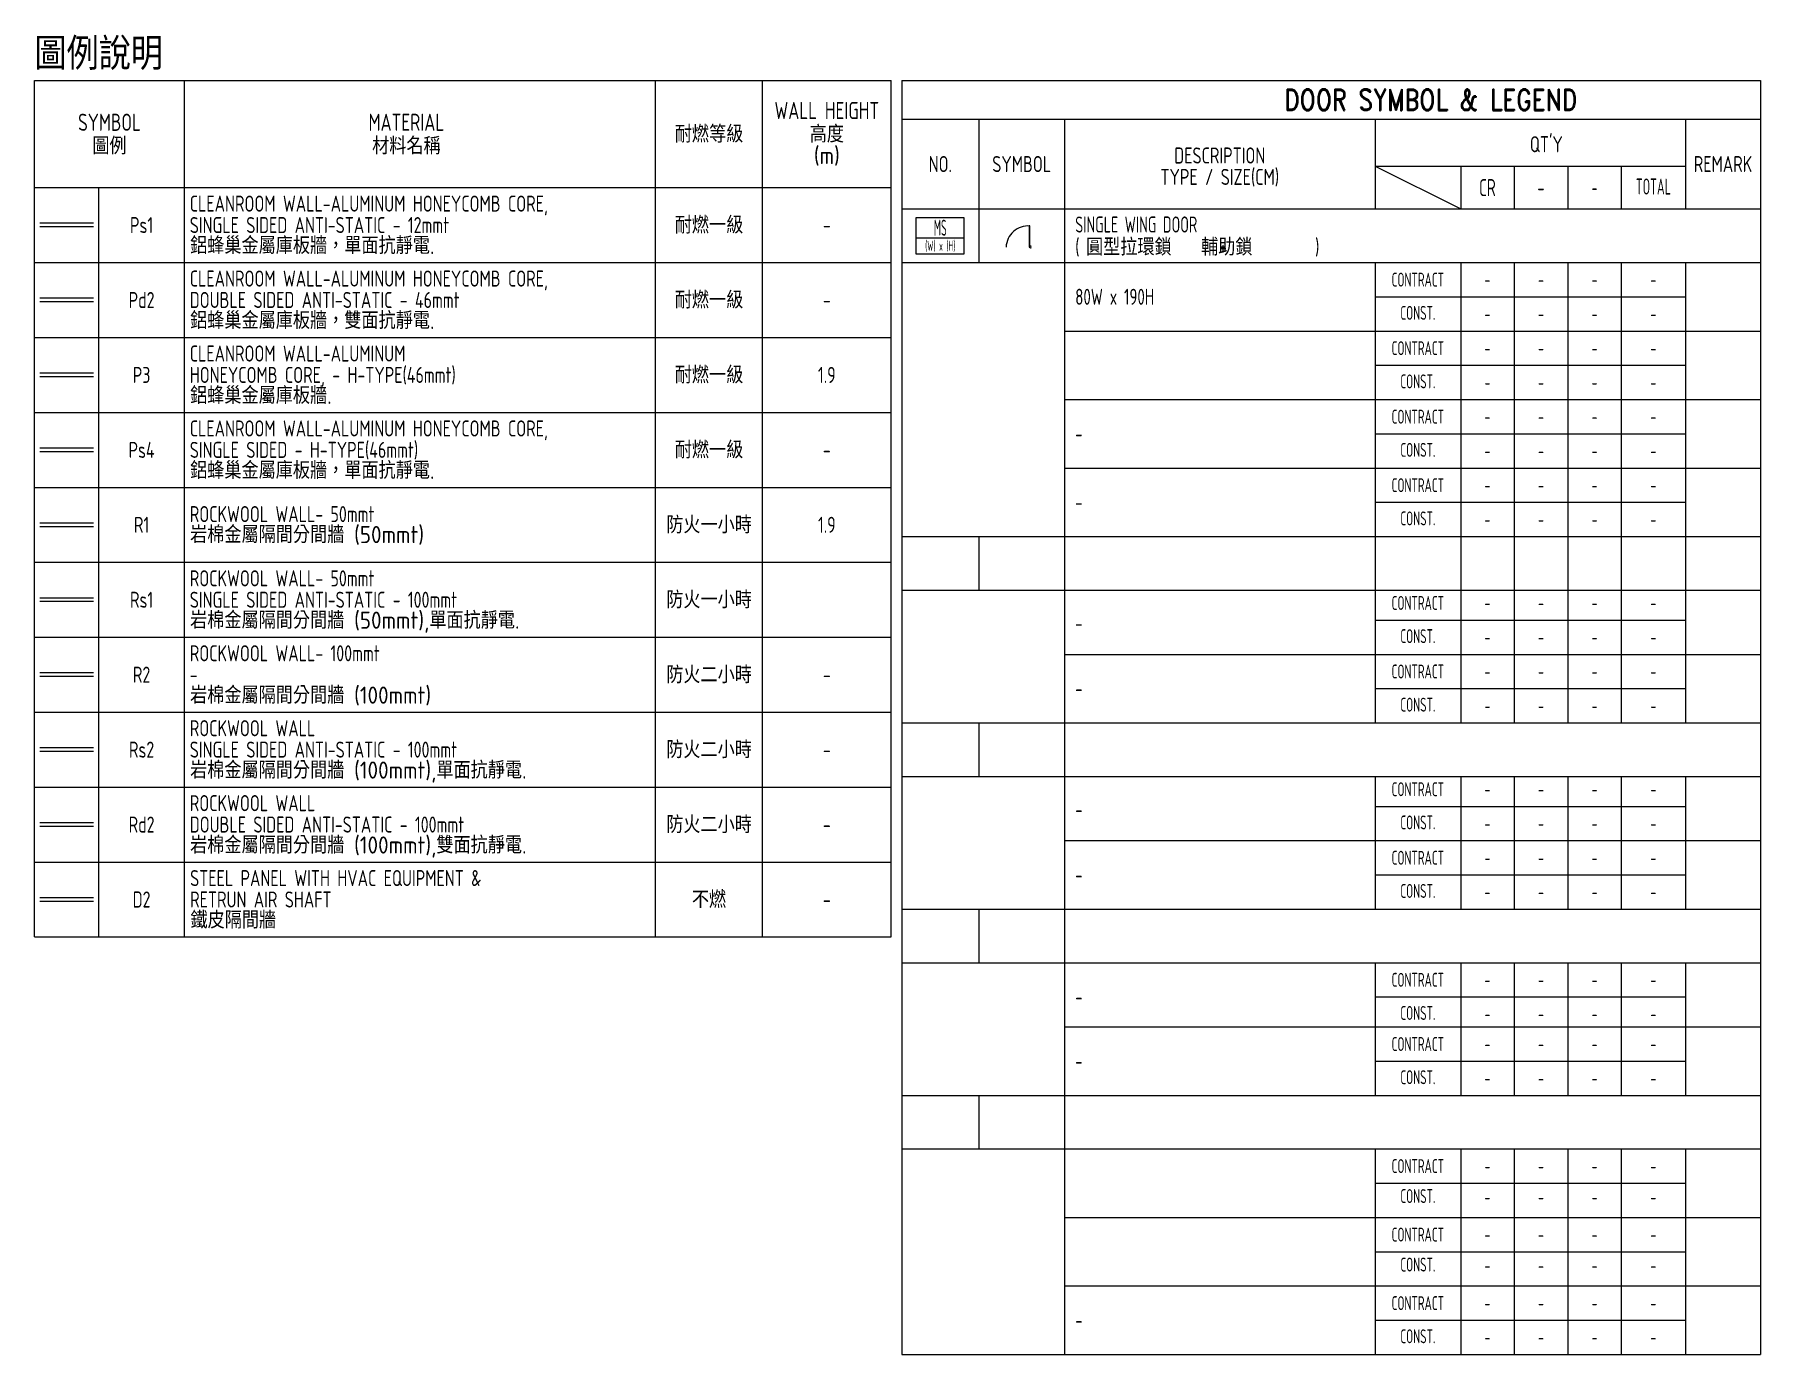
# Model space of a CAD drawing. Extents: x -32000 to 290600, y -111057 to 131250.
# Drawn here: x -12661 to 67939, y -111057 to -49408 of the extents above; entities that cross this region are included whole.
import ezdxf
from ezdxf.enums import TextEntityAlignment as Align

# ---------------------------------------------------------------- set-up
doc = ezdxf.new("R2010")
doc.units = 0
doc.header["$LTSCALE"] = 5
for name, color, linetype in [('A-DOOR', 160, 'Continuous'), ('A-W-2F', 244, 'Continuous'), ('A-W-D-2F', 30, 'Continuous'), ('a-w-d-P2', 140, 'Continuous'), ('A-W-DCC-D2', 200, 'Continuous'), ('A-W-P3', 24, 'Continuous'), ('A-W-R1', 190, 'Continuous'), ('A-W-S-2F', 184, 'Continuous'), ('a-W-s-P1', 106, 'Continuous'), ('a-W-s-P4', 154, 'Continuous'), ('A-W-Ss1', 191, 'Continuous'), ('DOOR-TXT_B', 3, 'Continuous'), ('NOTEFORM', 5, 'Continuous'), ('NOTEFORM-1', 2, 'Continuous'), ('NOTETEXT', 4, 'Continuous'), ('NOTETEXT-Const.', 4, 'Continuous'), ('NOTETEXT-RFP', 1, 'Continuous')]:
    doc.layers.add(name, color=color, linetype=linetype)
doc.styles.add('AA-TXT', font='isocp.shx', dxfattribs={"width": 0.8, "bigfont": 'chineset.shx'})
doc.styles.add('ROMAND', font='romand.shx', dxfattribs={"height": 5, "bigfont": 'chineset.shx'})

# ---------------------------------------------------------------- blocks, each defined once
blk = doc.blocks.new('DOOR-MARK')
for p, q in [((2.95, 2.5), (-3.05, 2.5)), ((-3.05, 2.5), (-3.05, 0)), ((2.95, 0), (2.95, 2.5)), ((-3.05, 0), (-3.05, -2)), ((2.95, -2), (2.95, 0)), ((-3.05, -2), (2.95, -2))]:
    blk.add_line(p, q)
at = {"color": 2}
blk.add_line((-3.05, 0), (2.95, 0), dxfattribs=at)
at = {"style": 'AA-TXT', "width": 0.5}
blk.add_attdef('NO.', text='', height=2, dxfattribs=at).set_placement((0, 1.25), align=Align.MIDDLE)
at = {"color": 1, "style": 'AA-TXT', "width": 0.45}
blk.add_attdef('120+180x300', text='', height=1.25, dxfattribs=at).set_placement((0, -1), align=Align.MIDDLE)

msp = doc.modelspace()

# ---------------------------------------------------------------- linework, layer by layer
at = {"layer": 'A-DOOR'}
msp.add_lwpolyline([(33826, -58351), (33782, -58351), (33782, -59336), (33826, -59336)], close=True, dxfattribs=at)
msp.add_lwpolyline([(33883, -59314), (33883, -59297), (33848, -59297), (33848, -59314), (33826, -59314), (33826, -59358), (33848, -59358), (33848, -59376), (33883, -59376), (33883, -59358)], dxfattribs=at)
msp.add_arc((33742, -59382), 1034, 85.37113, 177.4803, dxfattribs=at)
at = {"layer": 'A-W-2F', "ltscale": 0.2}
for p, q in [((-12411, -79211), (-9911, -79211)), ((-12411, -79380), (-9911, -79380))]:
    msp.add_line(p, q, dxfattribs=at)
at = {"layer": 'A-W-D-2F', "ltscale": 0.2}
for p, q in [((-12411, -86211), (-9911, -86211)), ((-12411, -86380), (-9911, -86380))]:
    msp.add_line(p, q, dxfattribs=at)
at = {"layer": 'a-w-d-P2'}
for p, q in [((-12411, -61711), (-9911, -61711)), ((-12411, -61880), (-9911, -61880))]:
    msp.add_line(p, q, dxfattribs=at)
at = {"layer": 'A-W-DCC-D2', "ltscale": 0.2}
for p, q in [((-12411, -89711), (-9911, -89711)), ((-12411, -89880), (-9911, -89880))]:
    msp.add_line(p, q, dxfattribs=at)
at = {"layer": 'A-W-P3'}
for p, q in [((-12411, -65211), (-9911, -65211)), ((-12411, -65380), (-9911, -65380))]:
    msp.add_line(p, q, dxfattribs=at)
at = {"layer": 'A-W-R1', "ltscale": 0.2}
for p, q in [((-12411, -72211), (-9911, -72211)), ((-12411, -72380), (-9911, -72380))]:
    msp.add_line(p, q, dxfattribs=at)
at = {"layer": 'A-W-S-2F', "ltscale": 0.2}
for p, q in [((-12411, -82711), (-9911, -82711)), ((-12411, -82880), (-9911, -82880))]:
    msp.add_line(p, q, dxfattribs=at)
at = {"layer": 'a-W-s-P1'}
for p, q in [((-12411, -58211), (-9911, -58211)), ((-12411, -58380), (-9911, -58380))]:
    msp.add_line(p, q, dxfattribs=at)
at = {"layer": 'a-W-s-P4'}
for p, q in [((-12411, -68711), (-9911, -68711)), ((-12411, -68880), (-9911, -68880))]:
    msp.add_line(p, q, dxfattribs=at)
at = {"layer": 'A-W-Ss1', "ltscale": 0.2}
for p, q in [((-12411, -75711), (-9911, -75711)), ((-12411, -75880), (-9911, -75880))]:
    msp.add_line(p, q, dxfattribs=at)
at = {"layer": 'NOTEFORM'}
for p, q in [((-12661, -91557), (-12661, -51557)), ((-12661, -51557), (27339, -51557)), ((-5661, -91557), (-5661, -51557)), ((16339, -91557), (16339, -51557)), ((21339, -91557), (21339, -51557)), ((27339, -91557), (27339, -51557)), ((27839, -51557), (27839, -111057)), ((27839, -51557), (67939, -51557)), ((67939, -51557), (67939, -111057)), ((27839, -53357), (67939, -53357)), ((31439, -53357), (31439, -60057)), ((35439, -53357), (35439, -111057)), ((49939, -53357), (49939, -57557)), ((64439, -53357), (64439, -57557)), ((49939, -55557), (64439, -55557)), ((53939, -55557), (53939, -57557)), ((56439, -55557), (56439, -57557)), ((58939, -55557), (58939, -57557)), ((61439, -55557), (61439, -57557)), ((-12661, -56557), (27339, -56557)), ((-9661, -91557), (-9661, -56557)), ((27839, -57557), (67939, -57557)), ((-12661, -60057), (27339, -60057)), ((27839, -60057), (67939, -60057)), ((49939, -60057), (49939, -81557)), ((53939, -60057), (53939, -81557)), ((56439, -60057), (56439, -81557)), ((58939, -60057), (58939, -81557)), ((61439, -60057), (61439, -81557)), ((64439, -60057), (64439, -81557)), ((-12661, -63557), (27339, -63557)), ((-12661, -67057), (27339, -67057)), ((-12661, -70557), (27339, -70557)), ((27839, -72857), (67939, -72857)), ((31439, -72857), (31439, -75357)), ((-12661, -74057), (27339, -74057)), ((27839, -75357), (67939, -75357)), ((-12661, -77557), (27339, -77557)), ((-12661, -81057), (27339, -81057)), ((27839, -81557), (67939, -81557)), ((31439, -81557), (31439, -84057)), ((-12661, -84557), (27339, -84557)), ((27839, -84057), (67939, -84057)), ((49939, -84057), (49939, -90257)), ((53939, -84057), (53939, -90257)), ((56439, -84057), (56439, -90257)), ((58939, -84057), (58939, -90257)), ((61439, -84057), (61439, -90257)), ((64439, -84057), (64439, -90257)), ((-12661, -88057), (27339, -88057)), ((27839, -90257), (67939, -90257)), ((31439, -90257), (31439, -92757)), ((-12661, -91557), (27339, -91557)), ((27839, -92757), (67939, -92757)), ((49939, -92757), (49939, -98957)), ((53939, -92757), (53939, -98957)), ((56439, -92757), (56439, -98957)), ((58939, -92757), (58939, -98957)), ((61439, -92757), (61439, -98957)), ((64439, -92757), (64439, -98957)), ((27839, -98957), (67939, -98957)), ((31439, -98957), (31439, -101457)), ((27839, -101457), (67939, -101457)), ((49939, -101457), (49939, -111057)), ((53939, -101457), (53939, -111057)), ((56439, -101457), (56439, -111057)), ((58939, -101457), (58939, -111057)), ((61439, -101457), (61439, -111057)), ((64439, -101457), (64439, -111057)), ((27839, -111057), (67939, -111057))]:
    msp.add_line(p, q, dxfattribs=at)
at = {"layer": 'NOTEFORM-1'}
for p, q in [((49939, -55557), (53939, -57557)), ((49939, -61657), (64439, -61657)), ((49939, -64857), (64439, -64857)), ((49939, -68057), (64439, -68057)), ((49939, -71257), (64439, -71257)), ((49939, -76757), (64439, -76757)), ((49939, -79957), (64439, -79957)), ((49939, -85457), (64439, -85457)), ((49939, -88657), (64439, -88657)), ((49939, -94357), (64439, -94357)), ((49939, -97357), (64439, -97357)), ((49939, -103057), (64439, -103057)), ((49939, -106257), (64439, -106257)), ((49939, -109457), (64439, -109457))]:
    msp.add_line(p, q, dxfattribs=at)
at = {"layer": 'NOTEFORM-1', "color": 4}
for p, q in [((35439, -63257), (67939, -63257)), ((35439, -66457), (67939, -66457)), ((35439, -69657), (67939, -69657)), ((35439, -78357), (67939, -78357)), ((35439, -87057), (67939, -87057)), ((35439, -95757), (67939, -95757)), ((35439, -104657), (67939, -104657)), ((35439, -107857), (67939, -107857))]:
    msp.add_line(p, q, dxfattribs=at)

# ---------------------------------------------------------------- block references
at = {"layer": 'NOTETEXT'}
ref = msp.add_blockref('DOOR-MARK', (29639, -58900), dxfattribs=dict(at, xscale=375, yscale=375, zscale=375))
ref.add_attrib('SIZE', '(W) x (H)', dxfattribs={"layer": 'DOOR-TXT_B', "color": 1, "height": 468.8, "style": 'AA-TXT', "width": 0.5}).set_placement((29639, -59275), align=Align.MIDDLE)
ref.add_attrib('NO.', 'MS', dxfattribs={"layer": 'DOOR-TXT_B', "height": 750, "style": 'AA-TXT', "width": 0.5}).set_placement((29639, -58432), align=Align.MIDDLE)

# ---------------------------------------------------------------- texts
at = {"layer": 'NOTETEXT', "style": 'AA-TXT'}
for s, height, p in [('圖例說明', 1500, (-12661, -50307)), ('鋁蜂巢金屬庫板牆，單面抗靜電.', 800, (-5395, -59262)), ('圓型拉環鎖   輔助鎖', 800, (36444, -59332)), ('鋁蜂巢金屬庫板牆，雙面抗靜電.', 800, (-5395, -62762)), ('鋁蜂巢金屬庫板牆.', 800, (-5395, -66262)), ('鋁蜂巢金屬庫板牆，單面抗靜電.', 800, (-5395, -69762)), ('岩棉金屬隔間分間牆 (50mmt)', 800, (-5395, -72762)), ('岩棉金屬隔間分間牆 (50mmt),單面抗靜電.', 800, (-5395, -76762)), ('岩棉金屬隔間分間牆 (100mmt)', 800, (-5395, -80262)), ('岩棉金屬隔間分間牆 (100mmt),單面抗靜電.', 800, (-5395, -83762)), ('岩棉金屬隔間分間牆 (100mmt),雙面抗靜電.', 800, (-5395, -87262)), ('鐵皮隔間牆', 800, (-5379, -90762))]:
    msp.add_text(s, height=height, dxfattribs=at).set_placement(p, align=Align.MIDDLE_LEFT)
at = {"layer": 'NOTETEXT'}
for s, height, style, width, p in [('DOOR SYMBOL & LEGEND', 1000, 'ROMAND', 0.8, (52539, -52457)), ('DESCRIPTION', 750, 'AA-TXT', 0.8, (42689, -55057)), ("QT'Y", 750, 'AA-TXT', 0.8, (57939, -54457)), ('NO.', 750, 'AA-TXT', 0.8, (29639, -55457)), ('SYMBOL', 750, 'AA-TXT', 0.8, (33439, -55457)), ('TYPE / SIZE(CM)', 750, 'AA-TXT', 0.8, (42689, -56057)), ('REMARK', 750, 'AA-TXT', 0.8, (66189, -55457)), ('CR', 800, 'AA-TXT', 0.7, (55189, -56557)), ('TOTAL', 750, 'AA-TXT', 0.6, (62939, -56507)), ('-', 800, 'AA-TXT', 0.7, (57689, -56557)), ('-', 750, 'AA-TXT', 0.6, (60189, -56557)), ('Ps1', 750, 'AA-TXT', 0.8, (-7661, -58307)), ('-', 750, 'AA-TXT', 0.8, (24339, -58307)), ('CONTRACT', 650, 'AA-TXT', 0.65, (51939, -60857)), ('Pd2', 750, 'AA-TXT', 0.8, (-7661, -61807)), ('-', 750, 'AA-TXT', 0.8, (24339, -61807)), ('CONST.', 650, 'AA-TXT', 0.65, (51939, -62407)), ('CONTRACT', 650, 'AA-TXT', 0.65, (51939, -64057)), ('P3', 750, 'AA-TXT', 0.8, (-7661, -65307)), ('1.9', 750, 'AA-TXT', 0.8, (24339, -65307)), ('CONST.', 650, 'AA-TXT', 0.65, (51939, -65607)), ('CONTRACT', 650, 'AA-TXT', 0.65, (51939, -67257)), ('Ps4', 750, 'AA-TXT', 0.8, (-7661, -68807)), ('CONST.', 650, 'AA-TXT', 0.65, (51939, -68807)), ('-', 750, 'AA-TXT', 0.8, (24339, -68807)), ('CONTRACT', 650, 'AA-TXT', 0.65, (51939, -70457)), ('CONST.', 650, 'AA-TXT', 0.65, (51939, -72007)), ('R1', 750, 'AA-TXT', 0.8, (-7661, -72307)), ('1.9', 750, 'AA-TXT', 0.8, (24339, -72307)), ('Rs1', 750, 'AA-TXT', 0.8, (-7661, -75807)), ('CONTRACT', 650, 'AA-TXT', 0.65, (51939, -75957)), ('CONST.', 650, 'AA-TXT', 0.65, (51939, -77507)), ('R2', 750, 'AA-TXT', 0.8, (-7661, -79307)), ('CONTRACT', 650, 'AA-TXT', 0.65, (51939, -79157)), ('-', 750, 'AA-TXT', 0.8, (24339, -79307)), ('CONST.', 650, 'AA-TXT', 0.65, (51939, -80707)), ('Rs2', 750, 'AA-TXT', 0.8, (-7661, -82807)), ('-', 750, 'AA-TXT', 0.8, (24339, -82807)), ('CONTRACT', 650, 'AA-TXT', 0.65, (51939, -84657)), ('Rd2', 750, 'AA-TXT', 0.8, (-7661, -86307)), ('CONST.', 650, 'AA-TXT', 0.65, (51939, -86207)), ('-', 750, 'AA-TXT', 0.8, (24339, -86307)), ('CONTRACT', 650, 'AA-TXT', 0.65, (51939, -87857)), ('D2', 750, 'AA-TXT', 0.8, (-7661, -89807)), ('CONST.', 650, 'AA-TXT', 0.65, (51939, -89407)), ('-', 750, 'AA-TXT', 0.8, (24339, -89807)), ('CONTRACT', 650, 'AA-TXT', 0.65, (51939, -93557)), ('CONST.', 650, 'AA-TXT', 0.65, (51939, -95107)), ('CONTRACT', 650, 'AA-TXT', 0.65, (51939, -96557)), ('CONST.', 650, 'AA-TXT', 0.65, (51939, -98107)), ('CONTRACT', 650, 'AA-TXT', 0.65, (51939, -102257)), ('CONST.', 650, 'AA-TXT', 0.65, (51939, -103657)), ('CONTRACT', 650, 'AA-TXT', 0.65, (51939, -105457)), ('CONST.', 650, 'AA-TXT', 0.65, (51939, -106857)), ('CONTRACT', 650, 'AA-TXT', 0.65, (51939, -108657)), ('CONST.', 650, 'AA-TXT', 0.65, (51939, -110207))]:
    msp.add_text(s, height=height, dxfattribs=dict(at, style=style, width=width)).set_placement(p, align=Align.MIDDLE)
at = {"layer": 'NOTETEXT', "style": 'AA-TXT', "width": 0.8}
for s, p in [('SYMBOL', (-9161, -53507)), ('MATERIAL', (4705, -53507)), ('WALL HEIGHT', (24339, -52957))]:
    msp.add_text(s, height=800, dxfattribs=at).set_placement(p, align=Align.MIDDLE_CENTER)
at = {"layer": 'NOTETEXT', "style": 'AA-TXT'}
for s, p in [('耐燃等級', (18839, -54057)), ('高度', (24339, -54057)), ('圖例', (-9161, -54607)), ('材料名稱', (4705, -54607)), ('(m)', (24339, -55057)), ('耐燃一級', (18839, -58307)), ('耐燃一級', (18839, -61807)), ('耐燃一級', (18839, -65307)), ('耐燃一級', (18839, -68807)), ('防火一小時', (18839, -72307)), ('防火一小時', (18839, -75807)), ('防火二小時', (18839, -79307)), ('防火二小時', (18839, -82807)), ('防火二小時', (18839, -86307)), ('不燃', (18839, -89807))]:
    msp.add_text(s, height=800, dxfattribs=at).set_placement(p, align=Align.MIDDLE_CENTER)
for s, width, p in [('CLEANROOM WALL-ALUMINUM HONEYCOMB CORE,', 0.8, (-5411, -57307)), ('SINGLE SIDED ANTI-STATIC - 12mmt', 0.8, (-5411, -58307)), ('SINGLE WING DOOR', 0.7, (35939, -58282)), ('(                   +            )', 0.8, (35939, -59332)), ('CLEANROOM WALL-ALUMINUM HONEYCOMB CORE,', 0.8, (-5411, -60807)), ('DOUBLE SIDED ANTI-STATIC - 46mmt', 0.8, (-5411, -61807)), ('80W x 190H', 0.75, (35939, -61657)), ('CLEANROOM WALL-ALUMINUM ', 0.8, (-5411, -64307)), ('HONEYCOMB CORE, - H-TYPE(46mmt)', 0.8, (-5411, -65307)), ('CLEANROOM WALL-ALUMINUM HONEYCOMB CORE,', 0.8, (-5411, -67807)), ('SINGLE SIDED - H-TYPE(46mmt)', 0.8, (-5411, -68807)), ('-', 0.75, (35939, -68057)), ('ROCKWOOL WALL- 50mmt', 0.8, (-5411, -71807)), ('-', 0.75, (35939, -71257)), ('ROCKWOOL WALL- 50mmt', 0.8, (-5411, -74807)), ('SINGLE SIDED ANTI-STATIC - 100mmt', 0.8, (-5411, -75807)), ('-', 0.75, (35939, -76907)), ('ROCKWOOL WALL- 100mmt', 0.8, (-5411, -78307)), ('-', 0.8, (-5411, -79307)), ('-', 0.75, (35939, -79957)), ('ROCKWOOL WALL', 0.8, (-5411, -81807)), ('SINGLE SIDED ANTI-STATIC - 100mmt', 0.8, (-5411, -82807)), ('ROCKWOOL WALL', 0.8, (-5411, -85307)), ('DOUBLE SIDED ANTI-STATIC - 100mmt', 0.8, (-5411, -86307)), ('-', 0.75, (35939, -85607)), ('STEEL PANEL WITH HVAC EQUIPMENT &', 0.8, (-5395, -88807)), ('RETRUN AIR SHAFT', 0.8, (-5395, -89807)), ('-', 0.75, (35939, -88657)), ('-', 0.75, (35939, -94357)), ('-', 0.75, (35939, -97357)), ('-', 0.75, (35939, -109457))]:
    msp.add_text(s, height=750, dxfattribs=dict(at, width=width)).set_placement(p, align=Align.MIDDLE_LEFT)
at = {"layer": 'NOTETEXT-Const.', "style": 'AA-TXT', "width": 0.7}
for p in [(55189, -62457), (57689, -62457), (60189, -62457), (62939, -62457), (55189, -65657), (57689, -65657), (60189, -65657), (62939, -65657), (55189, -68857), (57689, -68857), (60189, -68857), (62939, -68857), (55189, -72057), (57689, -72057), (60189, -72057), (62939, -72057), (55189, -77557), (57689, -77557), (60189, -77557), (62939, -77557), (55189, -80757), (57689, -80757), (60189, -80757), (62939, -80757), (55189, -86257), (57689, -86257), (60189, -86257), (62939, -86257), (55189, -89457), (57689, -89457), (60189, -89457), (62939, -89457), (55189, -95157), (57689, -95157), (60189, -95157), (62939, -95157), (55189, -98157), (57689, -98157), (60189, -98157), (62939, -98157), (55189, -103707), (57689, -103707), (60189, -103707), (62939, -103707), (55189, -106907), (57689, -106907), (60189, -106907), (62939, -106907), (55189, -110257), (57689, -110257), (60189, -110257), (62939, -110257)]:
    msp.add_text('-', height=650, dxfattribs=at).set_placement(p, align=Align.MIDDLE)
at = {"layer": 'NOTETEXT-RFP', "style": 'AA-TXT', "width": 0.7}
for p in [(55189, -60857), (57689, -60857), (60189, -60857), (62939, -60857), (55189, -64057), (57689, -64057), (60189, -64057), (62939, -64057), (55189, -67257), (57689, -67257), (60189, -67257), (62939, -67257), (55189, -70457), (57689, -70457), (60189, -70457), (62939, -70457), (55189, -75957), (57689, -75957), (60189, -75957), (62939, -75957), (55189, -79157), (57689, -79157), (60189, -79157), (62939, -79157), (55189, -84657), (57689, -84657), (60189, -84657), (62939, -84657), (55189, -87857), (57689, -87857), (60189, -87857), (62939, -87857), (55189, -93557), (57689, -93557), (60189, -93557), (62939, -93557), (55189, -96557), (57689, -96557), (60189, -96557), (62939, -96557), (55189, -102257), (57689, -102257), (60189, -102257), (62939, -102257), (55189, -105457), (57689, -105457), (60189, -105457), (62939, -105457), (55189, -108657), (57689, -108657), (60189, -108657), (62939, -108657)]:
    msp.add_text('-', height=650, dxfattribs=at).set_placement(p, align=Align.MIDDLE)

doc.saveas('drawing.dxf')
